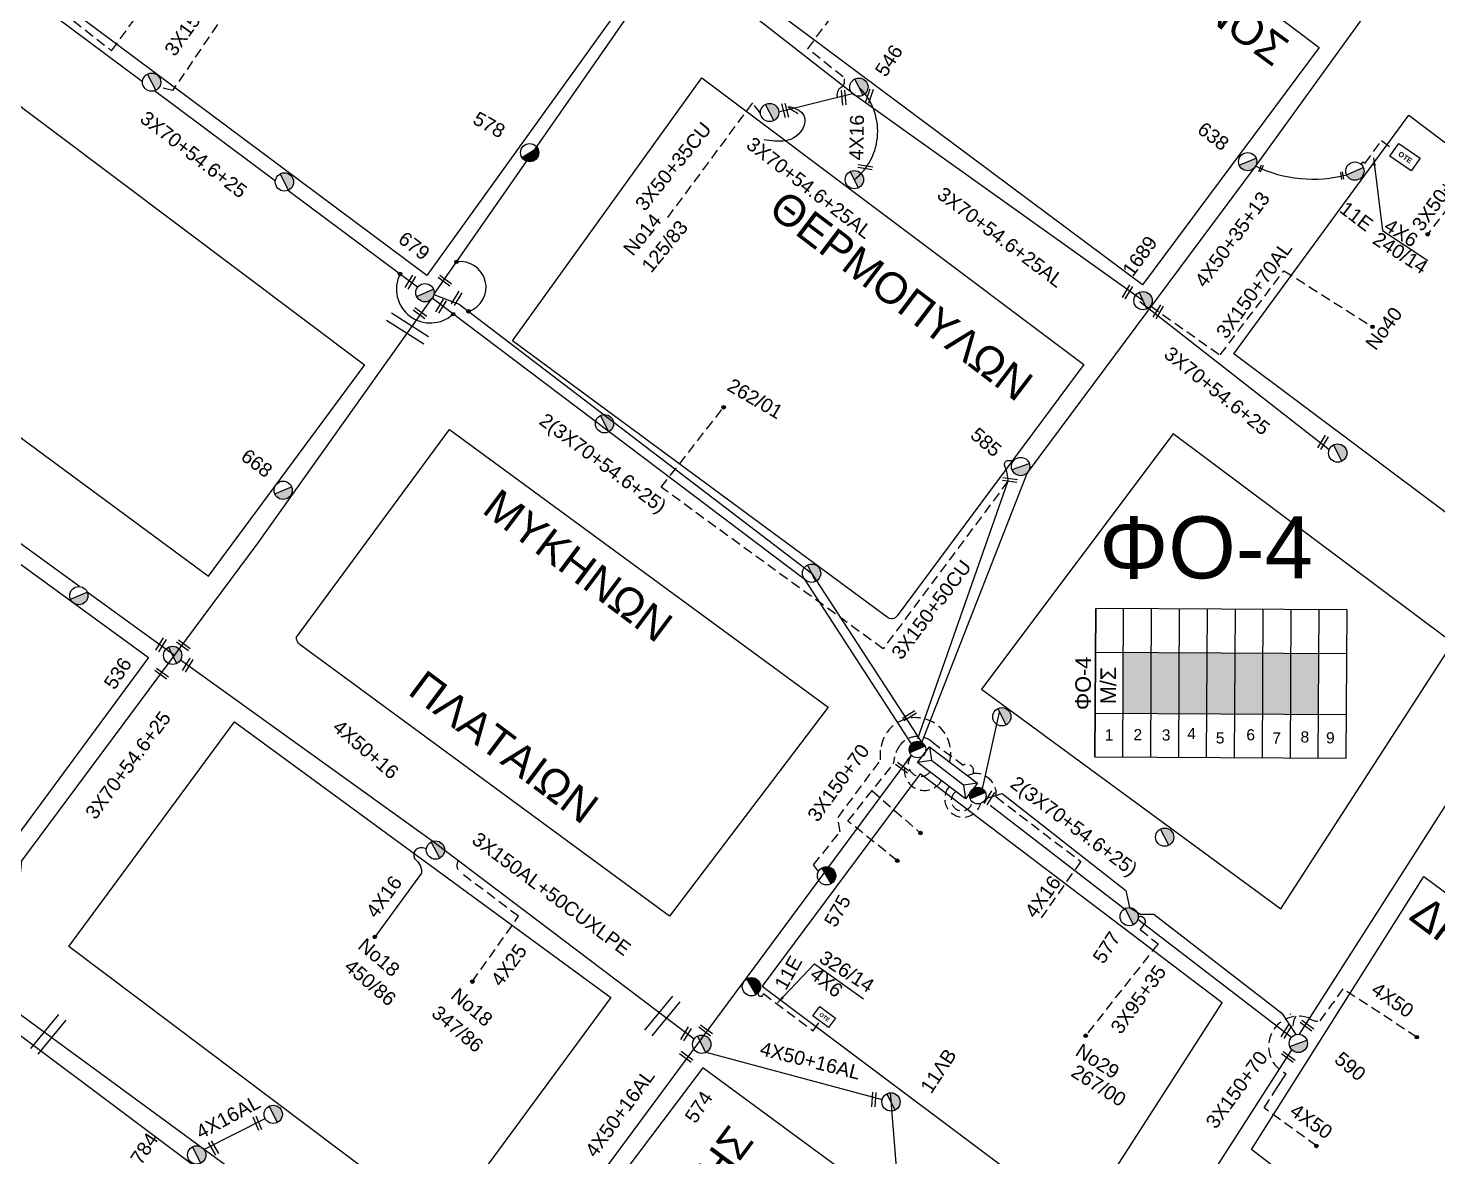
# Model space of a CAD drawing. Header units: millimetres. Extents: x 2999 to 5218, y 1863 to 2903.
# Drawn here: x 4190.6 to 4372.3, y 1972.9 to 2118.5 of the extents above; entities that cross this region are included whole.
import ezdxf
from ezdxf.enums import TextEntityAlignment as Align

# ---------------------------------------------------------------- set-up
doc = ezdxf.new("R2010")
doc.units = ezdxf.units.MM
doc.header["$LTSCALE"] = 0.5
doc.linetypes.add('DASHED', pattern=[19.05, 12.7, -6.35])
for name, color, linetype in [('Pillar OTE', 7, 'Continuous'), ('Άγνωστα', 7, 'Continuous'), ('Ασφαλειοκιβώτια Χ.Τ 9 αναχωρήσεων', 7, 'Continuous'), ('Γέφυρες', 7, 'Continuous'), ('Γυμνά εναέρια ΧΤ (3Φ)   3x50+35CU', 7, 'Continuous'), ('Γυμνά εναέρια ΧΤ και ΦΟΠ (3Φ)   4x50+16AL', 7, 'Continuous'), ('Εναέρια παροχή ΧΤ 4x16', 7, 'SYN_LINE'), ('Επιγραφές - Σχήματα', 7, 'Continuous'), ('Καλώδια ΧΤ   3x150+50CU', 7, 'DASHED'), ('Καλώδια ΧΤ   3x150+70AL', 7, 'DASHED'), ('Μηχανική τομή', 7, 'Continuous'), ('Στύλος ΦΜ', 7, 'Continuous'), ('Στύλος ΦΜ @ 1', 7, 'Continuous'), ('Συνδέσεις', 7, 'Continuous'), ('Συνεστραμμένα ΧΤ   3x70+54.6+25 AL', 7, 'SYN_LINE'), ('Τομή', 7, 'Continuous'), ('Υποσταθμός εναέριος 2 στύλων', 7, 'Continuous'), ('Υποσταθμός πόλεως', 7, 'Continuous'), ('Υπόβαθρο ΔΕΗ', 7, 'Continuous'), ('Υπόγεια καλώδια Παροχών ΧΤ   4x16AL', 7, 'DASHED'), ('Υπόγεια καλώδια Παροχών ΧΤ   4x16CU', 7, 'DASHED'), ('Υπόγεια καλώδια Παροχών ΧΤ   4x25', 7, 'DASHED'), ('Υπόγεια καλώδια Παροχών ΧΤ   4x6', 7, 'DASHED')]:
    doc.layers.add(name, color=color, linetype=linetype)
doc.styles.add('arial', font='ARIAL.TTF')
doc.styles.get("Standard").update_dxf_attribs({"font": 'ARIAL.TTF'})
doc.linetypes.add('SYN_LINE', pattern='A,0.5,-0.0001,["/\\/\\/\\/",Standard,S=0.1,R=0,X=0,Y=-0.05],-0.25', length=0.7501)
doc.dimstyles.new('ISO-25', dxfattribs={"dimtxt": 2.5, "dimasz": 2.5, "dimexe": 1.25, "dimexo": 0.625, "dimtad": 1, "dimtxsty": 'Standard', "dimcen": 2.5, "dimadec": 0, "dimazin": 0, "dimtfac": 1, "dimtmove": 0, "dimatfit": 3, "dimfxl": 1, "dimarcsym": 0})

# ---------------------------------------------------------------- blocks, each defined once
blk = doc.blocks.new('ΑΣΦΑΛΕΙΟΚΙΒΩΤΙΟ ΥΠΟΣΤΑΘΜΟΥ 9 ΑΝΑΧΩΡΗΣΕΩΝ')
at = {"layer": 'Ασφαλειοκιβώτια Χ.Τ 9 αναχωρήσεων', "ltscale": 40}
for p, q in [((-23.8, 40.36), (24.02, 40.36)), ((-9.72, 40.36), (-9.72, -40.64)), ((9.94, 40.36), (9.94, -40.64)), ((-23.8, 31.36), (24.02, 31.36)), ((-23.8, 22.36), (24.02, 22.36)), ((-23.8, 13.36), (24.02, 13.36)), ((-23.8, 4.36), (24.02, 4.36)), ((-23.8, -4.64), (24.02, -4.64)), ((-23.8, -13.64), (24.02, -13.64)), ((-23.8, -22.64), (24.02, -22.64)), ((-23.8, -31.64), (24.02, -31.64))]:
    blk.add_line(p, q, dxfattribs=at)
at = {"layer": 'Ασφαλειοκιβώτια Χ.Τ 9 αναχωρήσεων'}
blk.add_lwpolyline([(-23.8, -40.64), (24.02, -40.64), (24.02, 40.36), (-23.8, 40.36)], close=True, dxfattribs=at)
for s, p in [('1', (-18.54, 37.25)), ('2', (-18.39, 27.98)), ('3', (-18.45, 18.85)), ('4', (-17.96, 10.67)), ('5', (-19.3, 1.44)), ('6', (-18.25, -8.4)), ('7', (-19.23, -16.79)), ('8', (-18.84, -25.86)), ('9', (-19.09, -34.08))]:
    blk.add_text(s, height=3.6, rotation=270, dxfattribs=at).set_placement(p)
at = {"layer": 'Ασφαλειοκιβώτια Χ.Τ 9 αναχωρήσεων', "ltscale": 40}
for tag, height, p in [('ΟΝΟΜΑ', 5, (-0.16, 44.31)), ('ΚΕΙΜΕΝΟ 1', 2, (17.06, 35.59)), ('ΚΕΙΜΕΝΟ 2', 2, (17.06, 26.88)), ('ΚΕΙΜΕΝΟ 3', 2, (17.06, 17.69)), ('ΚΕΙΜΕΝΟ 4', 2, (17.06, 8.71)), ('ΚΕΙΜΕΝΟ 5', 2, (17.06, -0.13)), ('ΚΕΙΜΕΝΟ 6', 2, (17.06, -9.05)), ('ΚΕΙΜΕΝΟ 7', 2, (17.06, -18.13)), ('ΚΕΙΜΕΝΟ 8', 2, (17.06, -26.85)), ('ΚΕΙΜΕΝΟ 9', 2, (17.06, -35.99)), ('ΣΧ', 2, (-0.1, -42.64))]:
    blk.add_attdef(tag, text='', height=height, dxfattribs=at).set_placement(p, align=Align.MIDDLE_CENTER)
blk = doc.blocks.new('ΜΗΧΑΝΙΚΗ ΤΟΜΗ')
at = {"layer": 'Μηχανική τομή', "ltscale": 40}
for p, q in [((-1.89, 0.78), (1.89, 0.78)), ((1.89, 0), (-1.89, 0))]:
    blk.add_line(p, q, dxfattribs=at)
blk = doc.blocks.new('ΤΟΜΗ')
at = {"layer": 'Τομή', "ltscale": 40}
for p, q in [((-5.68, 0), (5.68, 0)), ((5.68, -2.33), (-5.68, -2.33))]:
    blk.add_line(p, q, dxfattribs=at)
blk = doc.blocks.new('ΥΠΑΡΧΩΝ ΤΣΙΜΕΝΤΕΝΙΟΣ ΣΤΥΛΟΣ')
at = {"layer": 'Στύλος ΦΜ'}
blk.add_hatch(color=7, dxfattribs=at).paths.add_polyline_path([(-1.29, -2.28, 0.574793), (2.62, 0, 0.268822), (1.3, 2.27)])
at = {"layer": 'Στύλος ΦΜ', "color": 7}
blk.add_line((-1.29, -2.28), (1.3, 2.27), dxfattribs=at)
blk.add_circle((0, 0), 2.62, dxfattribs=at)
at = {"layer": 'Στύλος ΦΜ', "flags": 4}
for tag, p in [('ΑΡΙΘΜΟΣ', (-4.68, 8.05)), ('ΤΥΠΟΣ', (-4.91, 3.03))]:
    blk.add_attdef(tag, p, '', height=4, dxfattribs=at)
blk = doc.blocks.new('ΥΠΟΣΤΑΘΜΟΣ ΕΝΑΕΡΙΟΣ ΕΠΙ 2 ΣΤΥΛΩΝ')
at = {"layer": 'Υποσταθμός εναέριος 2 στύλων', "linetype": 'Continuous'}
for points in [[(-11.97, -2.11, 0.574793), (-8.45, -0.07, 0.268822), (-9.64, 1.98)], [(9.68, -2.15, 0.574793), (13.19, -0.1, 0.268822), (12.01, 1.95)]]:
    blk.add_hatch(color=256, dxfattribs=at).paths.add_polyline_path(points)
for p, q in [((-11.97, -2.11), (-9.64, 1.98)), ((9.68, -2.15), (12.01, 1.95))]:
    blk.add_line(p, q, dxfattribs=at)
for centre in [(-10.81, -0.07), (10.84, -0.1)]:
    blk.add_circle(centre, 2.36, dxfattribs=at)
at = {"layer": 'Υποσταθμός πόλεως', "linetype": 'Continuous', "ltscale": 40}
blk.add_lwpolyline([(-8.57, 2.82), (8.57, 2.82), (8.57, -2.82), (-8.57, -2.82)], close=True, dxfattribs=at)
for points in [[(-5.75, 0), (-8.57, 2.82)], [(-8.57, -2.82), (-5.75, 0)], [(-5.75, 0), (5.75, 0)], [(5.75, 0), (8.57, 2.82)], [(8.57, -2.82), (5.75, 0)]]:
    blk.add_lwpolyline(points, dxfattribs=at)
at = {"layer": 'Υποσταθμός εναέριος 2 στύλων', "ltscale": 40, "flags": 1}
for tag, p in [('ΜΕΤΑΣΧΗΜΑΤΙΣΜΟΣ', (14.09, 2.51)), ('ΙΣΧΥΣ', (14.07, -0.28)), ('ΑΡΙΘΜΟΣ', (14.19, -3))]:
    blk.add_attdef(tag, p, '', height=1.8, dxfattribs=at)
blk = doc.blocks.new('_ΣΥΝΔΕΣΗ')
at = {"layer": 'Συνδέσεις', "linetype": 'SYN_LINE', "ltscale": 40}
blk.add_hatch(color=256, dxfattribs=at).paths.add_polyline_path([(0.5, -0.01, 1), (-0.5, -0.01, 1)])
at = {"layer": 'Συνδέσεις'}
blk.add_circle((0, -0.01), 0.5, dxfattribs=at)
blk = doc.blocks.new('PILLAR ΟΤΕ')
at = {"layer": 'Pillar OTE', "ltscale": 40}
blk.add_lwpolyline([(-3.31, 2.02), (3.39, 2.02), (3.39, -1.99), (-3.31, -1.99)], close=True, dxfattribs=at)
at = {"layer": 'Pillar OTE', "insert": (-1.81, 0.71), "char_height": 1.3575, "width": 109.961, "attachment_point": 1}
blk.add_mtext('{\\fArial|b1|i0|c161|p34;OTE}', dxfattribs=at)

msp = doc.modelspace()

# ---------------------------------------------------------------- hatches: boundary and pattern name
at = {"layer": 'Ασφαλειοκιβώτια Χ.Τ 9 αναχωρήσεων', "ltscale": 40}
for color, points in [(62, [(4331.8, 2038), (4331.76, 2030.14), (4335.36, 2030.12), (4335.4, 2037.98)]), (2, [(4335.4, 2037.98), (4335.36, 2030.12), (4338.96, 2030.1), (4339, 2037.96)]), (6, [(4339, 2037.96), (4338.96, 2030.1), (4342.56, 2030.08), (4342.6, 2037.94)]), (154, [(4342.6, 2037.94), (4342.56, 2030.08), (4346.16, 2030.06), (4346.2, 2037.93)]), (30, [(4346.2, 2037.93), (4346.16, 2030.06), (4349.76, 2030.05), (4349.8, 2037.91)]), (133, [(4349.8, 2037.91), (4349.76, 2030.05), (4353.36, 2030.03), (4353.4, 2037.89)]), (1, [(4353.4, 2037.89), (4353.36, 2030.03), (4356.96, 2030.01), (4357, 2037.87)])]:
    msp.add_hatch(color=color, dxfattribs=at).paths.add_polyline_path(points)

# ---------------------------------------------------------------- linework, layer by layer
at = {"layer": 'Άγνωστα', "color": 1, "linetype": 'DASHED', "ltscale": 0.2}
msp.add_lwpolyline([(4147.92, 2084.74), (4173.69, 2119.16), (4181.82, 2130.79), (4184.27, 2129), (4185.95, 2127.7), (4201.35, 2115.59), (4212.88, 2131.53)], dxfattribs=at)
at = {"layer": 'Άγνωστα', "color": 133, "ltscale": 40}
msp.add_lwpolyline([(4242.9, 2084.17), (4272.96, 2127.42)], dxfattribs=at)
at = {"layer": 'Άγνωστα', "color": 30, "linetype": 'DASHED', "ltscale": 0.2}
msp.add_lwpolyline([(4219.29, 2125.26), (4209.21, 2110.47), (4207.48, 2110.9)], dxfattribs=at)
at = {"layer": 'Άγνωστα', "color": 6, "linetype": 'DASHED', "ltscale": 0.2}
for points in [[(4386.81, 2096.62), (4386.67, 2096.99, 0.50896), (4385.64, 2097.28, -0.227332), (4384.5, 2097.01), (4378.28, 2101.53), (4371.03, 2091.91)], [(4292.49, 2009.74), (4291.84, 2010.57), (4295.26, 2014.85), (4295, 2016.69), (4300.49, 2024.11), (4300.49, 2025.43, -1.092261), (4309.38, 2023.86)]]:
    msp.add_lwpolyline(points, format="xyb", dxfattribs=at)
at = {"layer": 'Άγνωστα', "color": 154, "linetype": 'DASHED', "ltscale": 0.2}
for points in [[(4272.21, 2059.28), (4280.25, 2069.61)], [(4316.9, 2060.06), (4300.82, 2038.46), (4272.21, 2059.28)]]:
    msp.add_lwpolyline(points, dxfattribs=at)
at = {"layer": 'Άγνωστα', "color": 62, "ltscale": 40}
for points in [[(4313.61, 2020.4), (4315.83, 2030.26)], [(4353.3, 1991.33), (4353.39, 1991.35)], [(4351.53, 1981.72), (4352.78, 1983.64)]]:
    msp.add_lwpolyline(points, dxfattribs=at)
at = {"layer": 'Άγνωστα', "color": 151, "linetype": 'DASHED', "ltscale": 0.2}
msp.add_lwpolyline([(4302.64, 2011.11), (4296.27, 2016.23), (4302.17, 2023.63), (4302.33, 2024.52, -0.135889), (4303.11, 2026.16, -0.414365), (4307.12, 2026.44, 0.69948)], format="xyb", dxfattribs=at)
for points in [[(4307.12, 2026.44), (4311.13, 2023.44)], [(4299.39, 2020.14), (4305.63, 2014.68)]]:
    msp.add_lwpolyline(points, dxfattribs=at)
at = {"layer": 'Άγνωστα', "color": 62, "linetype": 'DASHED', "ltscale": 0.2}
for points in [[(4333.72, 2003.9), (4333.94, 2003.91, -0.453483), (4334.63, 2003.18), (4333.95, 2002.24), (4336.26, 2000.39), (4326.92, 1988.55)], [(4352.78, 1983.64, -0.955729), (4355.69, 1990.84, 0.221419), (4357.17, 1990.45), (4358.77, 1992.7)]]:
    msp.add_lwpolyline(points, format="xyb", dxfattribs=at)
for points in [[(4369.63, 1988.36), (4360.1, 1994.57), (4358.77, 1992.7)], [(4356.68, 1974.32), (4349.94, 1979.23), (4351.53, 1981.72)]]:
    msp.add_lwpolyline(points, dxfattribs=at)
at = {"layer": 'Άγνωστα', "color": 151, "linetype": 'DASHED', "ltscale": 0.2}
msp.add_arc((4311.59, 2022.67), 0.897, 340.935, 120.648, dxfattribs=at)
at = {"layer": 'Άγνωστα', "color": 62, "linetype": 'DASHED', "ltscale": 0.2}
msp.add_arc((4355.75, 1989.88), 2.09, 146.1679, 214.8592, dxfattribs=at)
at = {"layer": 'Γέφυρες', "color": 7, "linetype": 'Continuous', "ltscale": 10}
for centre, radius, start, end in [((4246.33, 2085.1), 3.29, 288.2168, 99.1818), ((4242.43, 2084.85), 4.37, 153.4692, 312.5828)]:
    msp.add_arc(centre, radius, start, end, dxfattribs=at)
at = {"layer": 'Γυμνά εναέρια ΧΤ (3Φ)   3x50+35CU', "color": 2, "linetype": 'DASHED', "ltscale": 0.2}
msp.add_lwpolyline([(4285.01, 2107.55), (4283.96, 2108.88), (4272.97, 2094.02)], dxfattribs=at)
at = {"layer": 'Γυμνά εναέρια ΧΤ και ΦΟΠ (3Φ)   4x50+16AL', "color": 6, "ltscale": 40}
for points in [[(4248.26, 1948.77), (4304.47, 2024.71)], [(4247.27, 1948.91), (4189.12, 1991.59)]]:
    msp.add_lwpolyline(points, dxfattribs=at)
at = {"layer": 'Γυμνά εναέρια ΧΤ και ΦΟΠ (3Φ)   4x50+16AL', "color": 6, "linetype": 'Continuous', "ltscale": 0.2}
msp.add_lwpolyline([(4277.97, 1986.4), (4300.69, 1980.31)], dxfattribs=at)
at = {"layer": 'Εναέρια παροχή ΧΤ 4x16', "color": 151, "linetype": 'DASHED', "ltscale": 0.2}
msp.add_lwpolyline([(4311.65, 2022.12), (4312.44, 2022.37, -0.474225), (4315.39, 2019.36), (4326.3, 2011.01), (4320.8, 2003.21)], format="xyb", dxfattribs=at)
at = {"layer": 'Εναέρια παροχή ΧΤ 4x16', "color": 151, "ltscale": 20}
msp.add_lwpolyline([(4241.93, 2012.64), (4241.41, 2012.77, 0.790101), (4240.61, 2011.17, -0.244324), (4241.3, 2009.52), (4235.09, 2001.03)], format="xyb", dxfattribs=at)
at = {"layer": 'Εναέρια παροχή ΧΤ 4x16', "color": 2, "linetype": 'SYN_LINE', "ltscale": 10}
msp.add_arc((4292.18, 2105.19), 7.94, 308.3989, 46.031, dxfattribs=at)
at = {"layer": 'Επιγραφές - Σχήματα', "color": 6, "linetype": 'DASHED', "ltscale": 0.2}
msp.add_arc((4306.13, 2022.75), 2.57, 130.1481, 329.5182, dxfattribs=at)
at = {"layer": 'Επιγραφές - Σχήματα', "color": 30, "linetype": 'DASHED', "ltscale": 0.2}
msp.add_arc((4305.64, 2023.58), 1.59, 135.3619, 320.5794, dxfattribs=at)
at = {"layer": 'Επιγραφές - Σχήματα', "color": 62, "linetype": 'DASHED', "ltscale": 0.2}
msp.add_arc((4310.96, 2018.91), 1.36, 124.5392, 351.8634, dxfattribs=at)
at = {"layer": 'Επιγραφές - Σχήματα', "color": 7, "linetype": 'Continuous', "ltscale": 20}
msp.add_spline([(4289.82, 2107.46), (4288.61, 2108.36), (4290.34, 2107.61), (4289.54, 2104.52), (4286.84, 2103.94), (4285.45, 2104.09)], degree=3, dxfattribs=at)
at = {"layer": 'Καλώδια ΧΤ   3x150+50CU', "color": 2, "linetype": 'Continuous', "ltscale": 0.2}
msp.add_lwpolyline([(4319.54, 2061.34), (4348.68, 2100.49), (4366.12, 2124.63)], dxfattribs=at)
at = {"layer": 'Καλώδια ΧΤ   3x150+50CU', "color": 2, "linetype": 'SYN_LINE', "ltscale": 20}
msp.add_lwpolyline([(4305.8, 2026.37), (4319.44, 2061.2)], dxfattribs=at)
at = {"layer": 'Καλώδια ΧΤ   3x150+70AL', "color": 2, "ltscale": 0.2}
msp.add_lwpolyline([(4335.29, 2082.67), (4344.26, 2076.35), (4352.49, 2087.22), (4363.91, 2079.98)], dxfattribs=at)
at = {"layer": 'Συνεστραμμένα ΧΤ   3x70+54.6+25 AL', "color": 6, "ltscale": 15}
msp.add_line((4301.73, 1981.18), (4302.84, 1967.32), dxfattribs=at)
at = {"layer": 'Συνεστραμμένα ΧΤ   3x70+54.6+25 AL', "color": 2, "linetype": 'SYN_LINE', "ltscale": 20}
msp.add_lwpolyline([(4273.46, 2128.5), (4297.33, 2109.78), (4334.33, 2083.36)], dxfattribs=at)
at = {"layer": 'Συνεστραμμένα ΧΤ   3x70+54.6+25 AL', "color": 30, "ltscale": 20}
for points in [[(4205.32, 2111.58), (4184.53, 2127.1)], [(4222.46, 2098.79), (4206.87, 2110.43)], [(4240.8, 2085.1), (4224.07, 2097.58)], [(4304.46, 2026.17), (4290.77, 2047.35), (4242.68, 2083.67)]]:
    msp.add_lwpolyline(points, dxfattribs=at)
at = {"layer": 'Συνεστραμμένα ΧΤ   3x70+54.6+25 AL', "color": 2, "ltscale": 10}
msp.add_lwpolyline([(4296.88, 2110.05), (4287.49, 2107.72)], dxfattribs=at)
at = {"layer": 'Συνεστραμμένα ΧΤ   3x70+54.6+25 AL', "color": 5, "ltscale": 20}
for points in [[(4187.97, 1993.4), (4189.77, 2011.09), (4220.26, 2052.12), (4242.68, 2083.67)], [(4197.19, 2046.48), (4149.68, 2081)], [(4276.45, 1988.09), (4242.74, 2013.61), (4210.23, 2037)]]:
    msp.add_lwpolyline(points, dxfattribs=at)
at = {"layer": 'Συνεστραμμένα ΧΤ   3x70+54.6+25 AL', "color": 133, "ltscale": 20}
msp.add_lwpolyline([(4242.9, 2084.17), (4246.14, 2082.9), (4291.59, 2048.2), (4305.77, 2026.39)], dxfattribs=at)
at = {"layer": 'Συνεστραμμένα ΧΤ   3x70+54.6+25 AL', "color": 2, "ltscale": 20}
msp.add_lwpolyline([(4333.92, 2083.25), (4358.34, 2064.15)], dxfattribs=at)
at = {"layer": 'Συνεστραμμένα ΧΤ   3x70+54.6+25 AL', "color": 154, "ltscale": 20}
msp.add_lwpolyline([(4317.62, 2062.69), (4317.23, 2062.69), (4316.9, 2062.69, 0.532281), (4316.47, 2062.07, -0.08332), (4316.9, 2060.06), (4305.23, 2026.83)], format="xyb", dxfattribs=at)
at = {"layer": 'Συνεστραμμένα ΧΤ   3x70+54.6+25 AL', "color": 5, "ltscale": 15}
msp.add_lwpolyline([(4209.45, 2037.57), (4198.18, 2045.75)], dxfattribs=at)
at = {"layer": 'Συνεστραμμένα ΧΤ   3x70+54.6+25 AL', "color": 1, "ltscale": 20}
for points in [[(4354.52, 1988.72), (4375.14, 2021.05), (4385.13, 2036.37)], [(4314.01, 2019.12), (4316.17, 2019.77), (4332.1, 2007.28), (4332.6, 2005.08), (4334.02, 2004.21), (4335.72, 2004.21), (4352.24, 1991.43), (4354.04, 1988.69)]]:
    msp.add_lwpolyline(points, dxfattribs=at)
at = {"layer": 'Συνεστραμμένα ΧΤ   3x70+54.6+25 AL', "color": 1, "linetype": 'DASHED', "ltscale": 0.2}
msp.add_lwpolyline([(4309.35, 2020.68, 1.275202), (4313.41, 2018.52)], format="xyb", dxfattribs=at)
at = {"layer": 'Συνεστραμμένα ΧΤ   3x70+54.6+25 AL', "color": 62, "ltscale": 20}
for points in [[(4332.11, 2004.75), (4314.6, 2018.24)], [(4353.45, 1988.31), (4333.66, 2003.55)], [(4312.57, 1923.3), (4339.52, 1964.88), (4353.53, 1986.71)]]:
    msp.add_lwpolyline(points, dxfattribs=at)
at = {"layer": 'Συνεστραμμένα ΧΤ   3x70+54.6+25 AL', "color": 2, "linetype": 'SYN_LINE', "ltscale": 20}
msp.add_arc((4356.21, 2115.93), 16.9, 244.188, 284.9351, dxfattribs=at)
at = {"layer": 'Υπόβαθρο ΔΕΗ'}
for points in [[(4185.72, 2128.58), (4210.34, 2162.36), (4266.37, 2120.49), (4241.99, 2086.59), (4185.72, 2128.58)], [(4213.85, 2047.77), (4157.08, 2089.64), (4177.72, 2117.3), (4233.93, 2075.09), (4213.8, 2047.8)], [(4381.28, 2050.1), (4346.03, 2076.48), (4368.6, 2107.27), (4401.85, 2082.19), (4381.28, 2050.1)], [(4365.19, 2092.42), (4371.03, 2088.53)], [(4184.76, 2008.39), (4128.21, 2049.87), (4149.15, 2078.85), (4206.1, 2037.31), (4184.76, 2008.39)], [(4352.08, 2004.92), (4373.97, 2038.74), (4373.62, 2039.7), (4338.2, 2066.19), (4313.49, 2033.23), (4352.08, 2004.92)], [(4195.82, 2000.07), (4217.18, 2029.01), (4265.72, 1993.47), (4243.91, 1963.85), (4195.82, 2000.07)], [(4326.17, 1964.24), (4344.54, 1992.79), (4305.57, 2022.33), (4285.2, 1994.95), (4326.17, 1964.24)], [(4410.35, 1926.07), (4348.29, 1973.88), (4370.54, 2009.06), (4432.81, 1962.91), (4410.35, 1926.07)], [(4291.97, 1997.8), (4298.3, 1993.31)], [(4168.33, 1962.18), (4188.22, 1989.62), (4236.23, 1953.61), (4214.58, 1924.59), (4168.33, 1962.18)], [(4299.11, 1922.66), (4300.34, 1924.23), (4319.52, 1953.54), (4277.58, 1984.39), (4255.49, 1955.13), (4299.11, 1922.66)]]:
    msp.add_lwpolyline(points, dxfattribs=at)
for points in [[(4285.33, 2123.17), (4307.24, 2153.58), (4357.05, 2116.02), (4334.25, 2085.38), (4285.76, 2121.55, -0.348302), (4285.33, 2123.17, -0.655236)], [(4253.05, 2078.17), (4277.45, 2112.1), (4326.7, 2075.12), (4302.64, 2042.7, -0.42649), (4301.32, 2042.53), (4253.05, 2078.17)], [(4225.18, 2039.94), (4244.91, 2066.74), (4293.72, 2030.94), (4273.27, 2003.94), (4225.64, 2038.98, -0.248964), (4225.18, 2039.94, -101.310334)]]:
    msp.add_lwpolyline(points, format="xyb", dxfattribs=at)
at = {"layer": 'Υπόγεια καλώδια Παροχών ΧΤ   4x16AL', "color": 6, "linetype": 'Continuous', "ltscale": 0.2}
msp.add_lwpolyline([(4213.25, 1973.88), (4221.13, 1977.87)], dxfattribs=at)
at = {"layer": 'Υπόγεια καλώδια Παροχών ΧΤ   4x16CU', "color": 2, "ltscale": 0.2}
msp.add_lwpolyline([(4294.93, 2109.56), (4294.9, 2109.93, -0.29513), (4295.38, 2110.85, 0.455002), (4295.67, 2112.22), (4291.12, 2115.84), (4297.34, 2124.33)], format="xyb", dxfattribs=at)
at = {"layer": 'Υπόγεια καλώδια Παροχών ΧΤ   4x25', "color": 151, "ltscale": 0.2}
msp.add_lwpolyline([(4247.85, 1995.51), (4253.8, 2003.94), (4246.31, 2009.6, -0.419134), (4246.1, 2011.18, -44.509761)], format="xyb", dxfattribs=at)
at = {"layer": 'Υπόγεια καλώδια Παροχών ΧΤ   4x6', "color": 2, "linetype": 'DASHED', "ltscale": 0.2}
msp.add_lwpolyline([(4362.47, 2100.91, -0.814969), (4362.93, 2101.07), (4365.08, 2104), (4366.72, 2102.81)], format="xyb", dxfattribs=at)
at = {"layer": 'Υπόγεια καλώδια Παροχών ΧΤ   4x6', "color": 6, "linetype": 'DASHED', "ltscale": 0.2}
msp.add_lwpolyline([(4284.69, 1994.05, 1.107055), (4285.38, 1993.97), (4291.78, 1989.17), (4292.71, 1990.4)], format="xyb", dxfattribs=at)

# ---------------------------------------------------------------- block references
at = {"layer": 'Pillar OTE'}
for p, xscale, yscale, zscale, rotation in [((4368.07, 2101.87), 0.5, 0.5, 0.5, 325.1942954103025), ((4293.21, 1990.96), 0.375, 0.375, 0.375, 323.1467950477656)]:
    msp.add_blockref('PILLAR ΟΤΕ', p, dxfattribs=dict(at, xscale=xscale, yscale=yscale, zscale=zscale, rotation=rotation))
at = {"layer": 'Ασφαλειοκιβώτια Χ.Τ 9 αναχωρήσεων', "color": 2, "ltscale": 40, "xscale": 0.3999999999999999, "yscale": 0.3999999999999999, "zscale": 0.3999999999999999, "rotation": 89.70135055606067}
msp.add_blockref('ΑΣΦΑΛΕΙΟΚΙΒΩΤΙΟ ΥΠΟΣΤΑΘΜΟΥ 9 ΑΝΑΧΩΡΗΣΕΩΝ', (4344.32, 2033.96), dxfattribs=at).add_auto_attribs({'ΟΝΟΜΑ': 'ΦΟ-4'})
at = {"layer": 'Μηχανική τομή'}
for p, xscale, yscale, zscale, rotation in [((4295.53, 2109.52), 0.4999999999999993, 0.4999999999999993, 0.4999999999999993, 276.0871212250353), ((4299.23, 2109.68), 0.4999999999999994, 0.4999999999999994, 0.4999999999999994, 71.70121285554355), ((4288, 2107.84), 0.4999999999999994, 0.4999999999999994, 0.4999999999999994, 284.8677315063342), ((4298.48, 2100.39), 0.4999999999999994, 0.4999999999999994, 0.4999999999999994, 351.4707114400275), ((4349.62, 2100.37), 0.249999999999919, 0.249999999999919, 0.249999999999919, 68.45138536945211), ((4360.08, 2099.49), 0.249999999999919, 0.249999999999919, 0.249999999999919, 99.708787628515), ((4240.03, 2085.65), 0.4999999999999994, 0.4999999999999994, 0.4999999999999994, 58.8348111286886), ((4244.19, 2085.79), 0.4999999999999994, 0.4999999999999994, 0.4999999999999994, 323.4536695641671), ((4332.48, 2084.39), 0.4999999999999994, 0.4999999999999994, 0.4999999999999994, 58.8348111286886), ((4243.98, 2082.54), 0.4999999999999994, 0.4999999999999994, 0.4999999999999994, 58.8348111286886), ((4245.99, 2083.56), 0.4999999999999994, 0.4999999999999994, 0.4999999999999994, 58.8348111286886), ((4336.45, 2081.83), 0.4999999999999994, 0.4999999999999994, 0.4999999999999994, 58.8348111286886), ((4240.98, 2081.59), 0.4999999999999994, 0.4999999999999994, 0.4999999999999994, 323.4536695641671), ((4357.7, 2064.98), 0.4999999999999994, 0.4999999999999994, 0.4999999999999994, 58.8348111286886), ((4317.13, 2060.03), 0.4999999999999994, 0.4999999999999994, 0.4999999999999994, 351.4707114400275), ((4207.87, 2038.86), 0.4999999999999994, 0.4999999999999994, 0.4999999999999994, 58.8348111286886), ((4210.49, 2038.75), 0.4999999999999994, 0.4999999999999994, 0.4999999999999994, 323.4536695641671), ((4207.67, 2035.08), 0.4999999999999994, 0.4999999999999994, 0.4999999999999994, 323.4536695641671), ((4211.32, 2036.25), 0.4999999999999994, 0.4999999999999994, 0.4999999999999994, 58.8348111286886), ((4304.31, 2029.66), 0.4999999999999994, 0.4999999999999994, 0.4999999999999994, 31.2253173402309), ((4303.18, 2022.96), 0.4999999999999994, 0.4999999999999994, 0.4999999999999994, 323.4536695641671), ((4314.68, 2019.11), 0.4999999999999994, 0.4999999999999994, 0.4999999999999994, 58.8348111286886), ((4355.34, 1989.67), 0.4999999999999994, 0.4999999999999994, 0.4999999999999994, 323.4536695641671), ((4275.56, 1988.67), 0.4999999999999994, 0.4999999999999994, 0.4999999999999994, 58.8348111286886), ((4277.81, 1989.06), 0.4999999999999994, 0.4999999999999994, 0.4999999999999994, 323.4536695641671), ((4352.96, 1988.99), 0.4999999999999994, 0.4999999999999994, 0.4999999999999994, 58.8348111286886), ((4275.31, 1985.66), 0.4999999999999994, 0.4999999999999994, 0.4999999999999994, 323.4536695641671), ((4352.94, 1985.63), 0.4999999999999994, 0.4999999999999994, 0.4999999999999994, 323.4536695641671), ((4299.42, 1980.32), 0.4999999999999994, 0.4999999999999994, 0.4999999999999994, 265.1842450367983), ((4219.95, 1977.17), 0.4999999999999995, 0.4999999999999995, 0.4999999999999995, 292.2269065596613), ((4214.3, 1973.96), 0.4999999999999995, 0.4999999999999995, 0.4999999999999995, 299.445189359683)]:
    msp.add_blockref('ΜΗΧΑΝΙΚΗ ΤΟΜΗ', p, dxfattribs=dict(at, xscale=xscale, yscale=yscale, zscale=zscale, rotation=rotation))
at = {"layer": 'Στύλος ΦΜ @ 1', "ltscale": 40}
ref = msp.add_blockref('ΥΠΑΡΧΩΝ ΤΣΙΜΕΝΤΕΝΙΟΣ ΣΤΥΛΟΣ', (4297.69, 2110.9), dxfattribs=dict(at, xscale=0.4499999999998184, yscale=0.4499999999998184, zscale=0.4499999999998184, rotation=56.80099436645325))
ref.add_attrib('ΤΥΠΟΣ', '546', (4301.15, 2112.08), dxfattribs={"layer": 'Στύλος ΦΜ', "height": 1.8, "rotation": 56.801, "flags": 4})
at = {"layer": 'Στύλος ΦΜ @ 1', "ltscale": 40, "xscale": 0.4499999999998184, "yscale": 0.4499999999998184, "zscale": 0.4499999999998184}
for p, rotation in [((4206.5, 2111.54), 56.80099436645325), ((4286.18, 2107.63), 56.80099436645325), ((4223.63, 2098.67), 56.80099436645325), ((4297.11, 2098.97), 56.80099436645325), ((4264.89, 2067.48), 56.80099436645325), ((4359.43, 2063.7), 56.80099436645325), ((4291.59, 2048.2), 56.80099436645325), ((4197.12, 2045.3), 322.7981317403078), ((4316.12, 2029.68), 56.80099436645325), ((4337.12, 2014.15), 56.80099436645325), ((4243.1, 2012.49), 56.80099436645325), ((4222.18, 1978.4), 56.80099436645325)]:
    msp.add_blockref('ΥΠΑΡΧΩΝ ΤΣΙΜΕΝΤΕΝΙΟΣ ΣΤΥΛΟΣ', p, dxfattribs=dict(at, rotation=rotation))
at = {"layer": 'Στύλος ΦΜ @ 1', "ltscale": 40}
ref = msp.add_blockref('ΥΠΑΡΧΩΝ ΤΣΙΜΕΝΤΕΝΙΟΣ ΣΤΥΛΟΣ', (4255.24, 2102.45), dxfattribs=dict(at, xscale=0.4499999999998184, yscale=0.4499999999998184, zscale=0.4499999999998184, rotation=330.9072077886947))
ref.add_attrib('ΤΥΠΟΣ', '578', (4247.75, 2106.29), dxfattribs={"layer": 'Στύλος ΦΜ', "height": 1.8, "rotation": 330.9072, "flags": 4})
ref = msp.add_blockref('ΥΠΑΡΧΩΝ ΤΣΙΜΕΝΤΕΝΙΟΣ ΣΤΥΛΟΣ', (4347.82, 2101.29), dxfattribs=dict(at, xscale=0.4499999999998184, yscale=0.4499999999998184, zscale=0.4499999999998184, rotation=322.8045800263984))
ref.add_attrib('ΤΥΠΟΣ', '638', (4341.18, 2105.12), dxfattribs={"layer": 'Στύλος ΦΜ', "height": 1.8, "rotation": 322.8046, "flags": 4})
ref = msp.add_blockref('ΥΠΑΡΧΩΝ ΤΣΙΜΕΝΤΕΝΙΟΣ ΣΤΥΛΟΣ', (4361.64, 2100.07), dxfattribs=dict(at, xscale=0.4499999999998184, yscale=0.4499999999998184, zscale=0.4499999999998184, rotation=322.8045800263984))
ref.add_attrib('ΤΥΠΟΣ', '11Ε', (4359.52, 2094.88), dxfattribs={"layer": 'Στύλος ΦΜ', "height": 1.8, "rotation": 322.8046, "flags": 4})
ref = msp.add_blockref('ΥΠΑΡΧΩΝ ΤΣΙΜΕΝΤΕΝΙΟΣ ΣΤΥΛΟΣ', (4241.74, 2084.38), dxfattribs=dict(at, xscale=0.4499999999998184, yscale=0.4499999999998184, zscale=0.4499999999998184, rotation=322.7981317403078))
ref.add_attrib('ΤΥΠΟΣ', '679', (4238.14, 2090.99), dxfattribs={"layer": 'Στύλος ΦΜ', "height": 1.8, "rotation": 322.7981, "flags": 4})
ref = msp.add_blockref('ΥΠΑΡΧΩΝ ΤΣΙΜΕΝΤΕΝΙΟΣ ΣΤΥΛΟΣ', (4334.33, 2083.36), dxfattribs=dict(at, xscale=0.4499999999998184, yscale=0.4499999999998184, zscale=0.4499999999998184, rotation=54.06052509450886))
ref.add_attrib('ΤΥΠΟΣ', '1689', (4332.99, 2086.32), dxfattribs={"layer": 'Στύλος ΦΜ', "height": 1.8, "rotation": 54.0605, "flags": 4})
ref = msp.add_blockref('ΥΠΑΡΧΩΝ ΤΣΙΜΕΝΤΕΝΙΟΣ ΣΤΥΛΟΣ', (4318.54, 2061.96), dxfattribs=dict(at, xscale=0.4499999999998184, yscale=0.4499999999998184, zscale=0.4499999999998184, rotation=319.4731178309007))
ref.add_attrib('ΤΥΠΟΣ', '585', (4311.92, 2065.79), dxfattribs={"layer": 'Στύλος ΦΜ', "height": 1.8, "rotation": 319.4731, "flags": 4})
ref = msp.add_blockref('ΥΠΑΡΧΩΝ ΤΣΙΜΕΝΤΕΝΙΟΣ ΣΤΥΛΟΣ', (4223.46, 2058.9), dxfattribs=dict(at, xscale=0.4499999999998184, yscale=0.4499999999998184, zscale=0.4499999999998184, rotation=322.7981317403078))
ref.add_attrib('ΤΥΠΟΣ', '668', (4217.86, 2062.95), dxfattribs={"layer": 'Στύλος ΦΜ', "height": 1.8, "rotation": 322.7981, "flags": 4})
ref = msp.add_blockref('ΥΠΑΡΧΩΝ ΤΣΙΜΕΝΤΕΝΙΟΣ ΣΤΥΛΟΣ', (4209.22, 2037.61), dxfattribs=dict(at, xscale=0.4499999999998184, yscale=0.4499999999998184, zscale=0.4499999999998184, rotation=56.80099436645325))
ref.add_attrib('ΤΥΠΟΣ', '536', (4201.73, 2033.05), dxfattribs={"layer": 'Στύλος ΦΜ', "height": 1.8, "rotation": 56.801, "flags": 4})
ref = msp.add_blockref('ΥΠΑΡΧΩΝ ΤΣΙΜΕΝΤΕΝΙΟΣ ΣΤΥΛΟΣ', (4293.52, 2009.17), dxfattribs=dict(at, xscale=0.4499999999998183, yscale=0.4499999999998183, zscale=0.4499999999998183, rotation=60.68122832839109))
ref.add_attrib('ΤΥΠΟΣ', '575', (4294.68, 2002.39), dxfattribs={"layer": 'Στύλος ΦΜ', "height": 1.8, "rotation": 60.6812, "flags": 4})
ref = msp.add_blockref('ΥΠΑΡΧΩΝ ΤΣΙΜΕΝΤΕΝΙΟΣ ΣΤΥΛΟΣ', (4332.54, 2003.9), dxfattribs=dict(at, xscale=0.4499999999998184, yscale=0.4499999999998184, zscale=0.4499999999998184, rotation=56.80099436645325))
ref.add_attrib('ΤΥΠΟΣ', '577', (4329.23, 1997.68), dxfattribs={"layer": 'Στύλος ΦΜ', "height": 1.8, "rotation": 56.801, "flags": 4})
ref = msp.add_blockref('ΥΠΑΡΧΩΝ ΤΣΙΜΕΝΤΕΝΙΟΣ ΣΤΥΛΟΣ', (4283.84, 1994.86), dxfattribs=dict(at, xscale=0.4499999999998183, yscale=0.4499999999998183, zscale=0.4499999999998183, rotation=60.68122832839109))
ref.add_attrib('ΤΥΠΟΣ', '11Ε', (4288.27, 1994.28), dxfattribs={"layer": 'Στύλος ΦΜ', "height": 1.8, "rotation": 60.6812, "flags": 4})
ref = msp.add_blockref('ΥΠΑΡΧΩΝ ΤΣΙΜΕΝΤΕΝΙΟΣ ΣΤΥΛΟΣ', (4277.43, 1987.44), dxfattribs=dict(at, xscale=0.4499999999998184, yscale=0.4499999999998184, zscale=0.4499999999998184, rotation=56.80099436645325))
ref.add_attrib('ΤΥΠΟΣ', '574', (4276.63, 1977.1), dxfattribs={"layer": 'Στύλος ΦΜ', "height": 1.8, "rotation": 56.801, "flags": 4})
ref = msp.add_blockref('ΥΠΑΡΧΩΝ ΤΣΙΜΕΝΤΕΝΙΟΣ ΣΤΥΛΟΣ', (4354.35, 1987.55), dxfattribs=dict(at, xscale=0.4499999999998183, yscale=0.4499999999998183, zscale=0.4499999999998183, rotation=320.3301755637111))
ref.add_attrib('ΤΥΠΟΣ', '590', (4358.86, 1985.24), dxfattribs={"layer": 'Στύλος ΦΜ', "height": 1.8, "rotation": 320.3302, "flags": 4})
ref = msp.add_blockref('ΥΠΑΡΧΩΝ ΤΣΙΜΕΝΤΕΝΙΟΣ ΣΤΥΛΟΣ', (4301.83, 1980), dxfattribs=dict(at, xscale=0.4499999999998184, yscale=0.4499999999998184, zscale=0.4499999999998184, rotation=56.80099436645325))
ref.add_attrib('ΤΥΠΟΣ', '11ΛΒ', (4307.01, 1980.94), dxfattribs={"layer": 'Στύλος ΦΜ', "height": 1.8, "rotation": 56.801, "flags": 4})
ref = msp.add_blockref('ΥΠΑΡΧΩΝ ΤΣΙΜΕΝΤΕΝΙΟΣ ΣΤΥΛΟΣ', (4212.32, 1973.16), dxfattribs=dict(at, xscale=0.4499999999998184, yscale=0.4499999999998184, zscale=0.4499999999998184, rotation=56.80099436645325))
ref.add_attrib('ΤΥΠΟΣ', '784', (4205.15, 1971.73), dxfattribs={"layer": 'Στύλος ΦΜ', "height": 1.8, "rotation": 56.801, "flags": 4})
at = {"layer": 'Συνδέσεις', "xscale": 0.4500000000002728, "yscale": 0.4500000000002728, "zscale": 0.4500000000002728}
for p in [(4371.03, 2091.92), (4245.81, 2088.36), (4238.52, 2086.81), (4245.39, 2081.63), (4247.36, 2081.98), (4363.91, 2079.98), (4280.25, 2069.61), (4305.63, 2014.69), (4302.64, 2011.12), (4235.27, 2001.29), (4247.85, 1995.52), (4326.92, 1988.55), (4369.63, 1988.36), (4356.68, 1974.32)]:
    msp.add_blockref('_ΣΥΝΔΕΣΗ', p, dxfattribs=at)
at = {"layer": 'Τομή', "xscale": 0.4999999999999998, "yscale": 0.4999999999999998, "zscale": 0.4999999999999998}
for p, rotation in [((4239.81, 2080.26), 327.7055149281333), ((4271.89, 1991.44), 50.48748241285512), ((4192.75, 1989.1), 50.48748241285512)]:
    msp.add_blockref('ΤΟΜΗ', p, dxfattribs=dict(at, rotation=rotation))
at = {"layer": 'Υποσταθμός εναέριος 2 στύλων', "xscale": 0.4521264306344008, "yscale": 0.4521264306344008, "zscale": 0.4521264306344008, "rotation": 142.6675827997114}
msp.add_blockref('ΥΠΟΣΤΑΘΜΟΣ ΕΝΑΕΡΙΟΣ ΕΠΙ 2 ΣΤΥΛΩΝ', (4309.12, 2022.45), dxfattribs=at)

# ---------------------------------------------------------------- texts
at = {"ltscale": 40, "insert": (4328.67, 2055.53), "char_height": 4, "width": 17.8089, "attachment_point": 1, "style": 'arial'}
msp.add_mtext('{\\H2x;ΦO-4}', dxfattribs=at)
at = {"layer": 'Άγνωστα', "ltscale": 40, "char_height": 1.8, "width": 17.1868, "attachment_point": 1, "style": 'arial'}
for s, insert, rotation in [('3X150AL+50', (4208.02, 2115.79), 54.3381), ('3X50+25', (4368.84, 2093.22), 53.9285), ('4X50+35+13', (4340.85, 2085.98), 53.9285), ('Νο14', (4267.16, 2090.14), 50.7213), ('125/83', (4269.52, 2087.96), 50.7213), ('240/14', (4364.75, 2092.35), 327.5086), ('4X6', (4366.21, 2094.08), 327.5086), ('Νο40', (4362.87, 2077.89), 53.7301), ('262/01', (4281.45, 2073.45), 329.6272), ('4X50+16', (4230.87, 2029.46), 319.35), ('3X150+70', (4290.92, 2017.04), 53.9285), ('\\pt16.2;3X150AL+50CUXLPE', (4248.72, 2014.94), 323.2651), ('Νο18', (4234.12, 2001.28), 319.623), ('326/14', (4293.38, 1999.66), 327.5086), ('450/86', (4232.37, 1998.59), 319.623), ('3X95+35', (4330, 1989.66), 53.9285), ('4Χ6', (4292.34, 1997.55), 321.3401), ('Νο18', (4246.09, 1994.86), 319.623), ('4X50', (4364.62, 1995.59), 325.0089), ('347/86', (4243.61, 1992.59), 319.623), ('Νο29', (4326.42, 1987.63), 327.5086), ('3X150+70', (4342.27, 1977.45), 53.9285), ('267/00', (4325.86, 1984.95), 327.5086), ('4X50+16AL', (4262.25, 1973.76), 53.9285), ('4X50', (4354.14, 1979.93), 325.0089)]:
    msp.add_mtext(s, dxfattribs=dict(at, insert=insert, rotation=rotation))
at = {"layer": 'Γυμνά εναέρια ΧΤ (3Φ)   3x50+35CU', "ltscale": 40, "insert": (4268.7, 2095.93), "char_height": 1.8, "width": 17.1868, "attachment_point": 1, "rotation": 50.7213, "style": 'arial'}
msp.add_mtext('3X50+35CU', dxfattribs=at)
at = {"layer": 'Εναέρια παροχή ΧΤ 4x16', "ltscale": 20, "char_height": 1.8, "width": 17.1868, "attachment_point": 1, "style": 'arial'}
for insert, rotation in [((4296.44, 2101.49), 88.8815), ((4233.99, 2004.63), 53.9662), ((4318.94, 2004.64), 53.9285)]:
    msp.add_mtext('4X16', dxfattribs=dict(at, insert=insert, rotation=rotation))
at = {"layer": 'Επιγραφές - Σχήματα', "char_height": 4, "attachment_point": 1, "style": 'arial'}
for s, insert, width, rotation in [('ΜΑΡΑΘΩΝΟΣ', (4324.26, 2138.04), 90.8081, 323.8251), ('ΘΕΡΜΟΠΥΛΩΝ', (4288.23, 2097.85), 40.0441, 322.8042), ('ΡΟΥΜΕΛΗΣ', (4262.32, 1952.16), 90.8081, 53.3266)]:
    msp.add_mtext(s, dxfattribs=dict(at, insert=insert, width=width, rotation=rotation))
at = {"layer": 'Επιγραφές - Σχήματα', "attachment_point": 1}
for s, insert, char_height, width, rotation in [('ΜΥΚΗΝΩΝ', (4251.33, 2059.31), 4, 15.1545, 323.1319), ('ΠΛΑΤΑΙΩΝ', (4241.77, 2035.91), 4, 15.1545, 323.1319), ('Μ/Σ', (4328.84, 2031.3), 2, 1.8097, 90), ('ΔΡΑΓΑΤΣΑΝΙΟΥ', (4370.85, 2006.85), 4, 15.1545, 323.1319)]:
    msp.add_mtext(s, dxfattribs=dict(at, insert=insert, char_height=char_height, width=width, rotation=rotation))
at = {"layer": 'Καλώδια ΧΤ   3x150+50CU', "ltscale": 0.2, "insert": (4301.74, 2038), "char_height": 1.8, "width": 17.1868, "attachment_point": 1, "rotation": 52.952, "style": 'arial'}
msp.add_mtext('3X150+50CU', dxfattribs=at)
at = {"layer": 'Καλώδια ΧΤ   3x150+70AL', "ltscale": 0.2, "insert": (4343.61, 2079.37), "char_height": 1.8, "width": 17.1868, "attachment_point": 1, "rotation": 53.9285, "style": 'arial'}
msp.add_mtext('3X150+70AL', dxfattribs=at)
at = {"layer": 'Συνεστραμμένα ΧΤ   3x70+54.6+25 AL', "ltscale": 40, "char_height": 1.8, "width": 17.1868, "attachment_point": 1, "style": 'arial'}
for s, insert, rotation in [('3X70+54.6+25', (4205.95, 2107.97), 322.3428), ('3X70+54.6+25AL', (4284.12, 2104.62), 322.2987), ('3X70+54.6+25AL', (4308.69, 2098.17), 322.9533), ('3X70+54.6+25', (4337.99, 2077.59), 321.3471), ('\\pt16.2;2(3X70+54.6+25)', (4257.4, 2068.99), 323.2651), ('3X70+54.6+25', (4197.81, 2017.37), 53.3434), ('\\pt16.2;2(3X70+54.6+25)', (4318.13, 2022.17), 323.2651)]:
    msp.add_mtext(s, dxfattribs=dict(at, insert=insert, rotation=rotation))
at = {"layer": 'Υπόγεια καλώδια Παροχών ΧΤ   4x16AL', "ltscale": 0.2, "char_height": 1.8, "width": 17.1868, "attachment_point": 1, "style": 'arial'}
for s, insert, rotation in [('4X50+16AL', (4285.25, 1987.81), 345.9472), ('4X16AL', (4211.99, 1976.73), 28.2961)]:
    msp.add_mtext(s, dxfattribs=dict(at, insert=insert, rotation=rotation))
at = {"layer": 'Υπόγεια καλώδια Παροχών ΧΤ   4x25', "ltscale": 0.2, "insert": (4250.09, 1995.81), "char_height": 1.8, "width": 17.1868, "attachment_point": 1, "rotation": 53.9662, "style": 'arial'}
msp.add_mtext('4X25', dxfattribs=at)

# ---------------------------------------------------------------- leaders
at = {"layer": 'Επιγραφές - Σχήματα', "ltscale": 40}
for points in [[(4364.06, 2101.77), (4365.19, 2092.42)], [(4287.21, 1992.78), (4291.97, 1997.8)]]:
    msp.add_leader(points, dimstyle='ISO-25', override={"dimasz": 1, "dimtad": 0}, dxfattribs=at)

doc.saveas('drawing.dxf')
